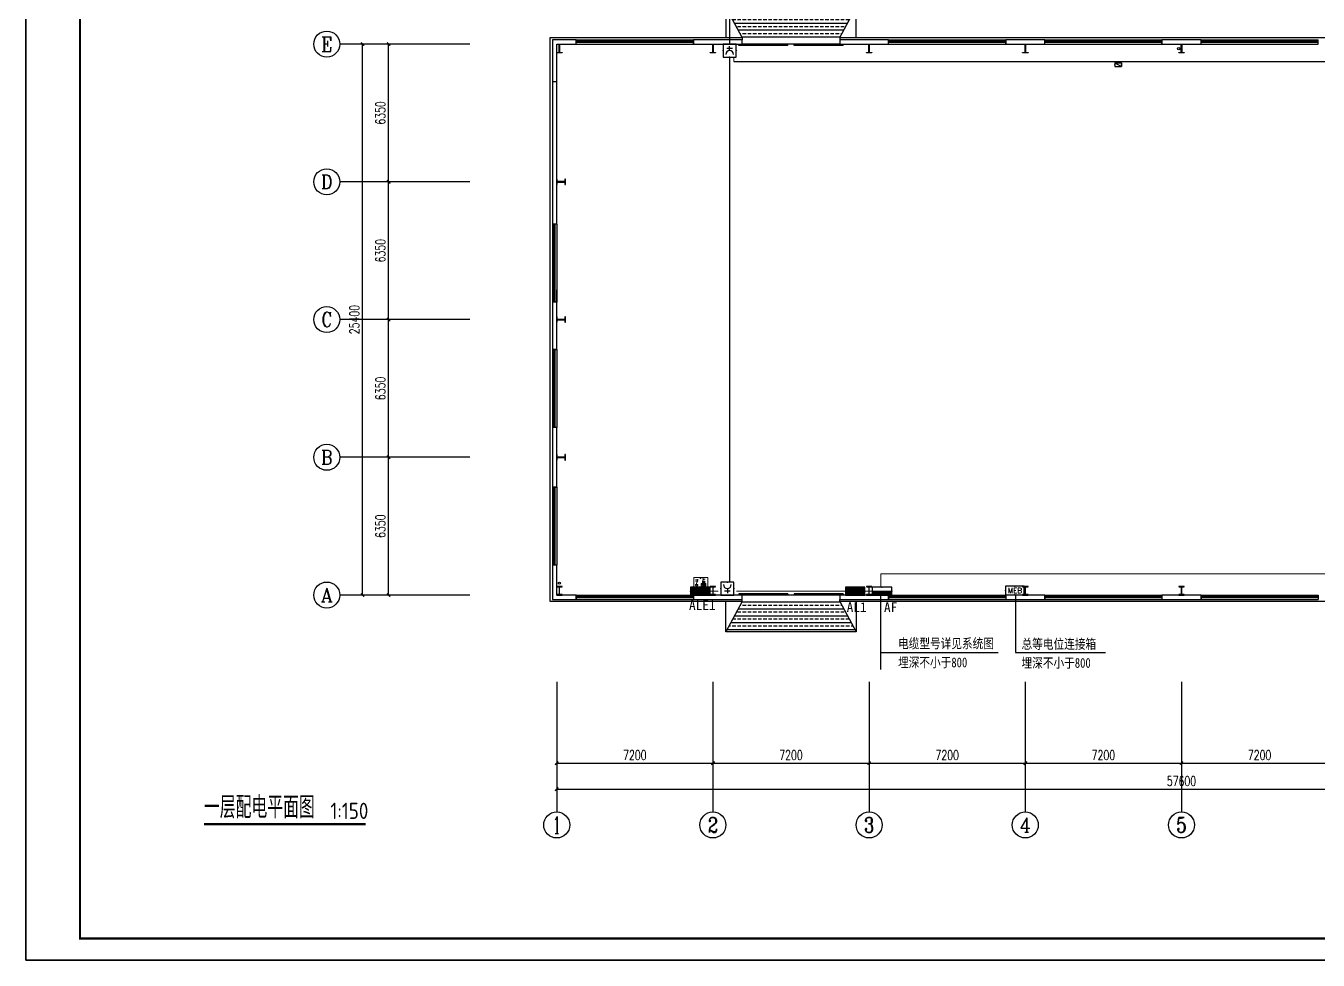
# Model space of a CAD drawing. Extents: x 12152 to 491505, y 111028 to 412681.
# Drawn here: x 257489 to 317061, y 171762 to 214835 of the extents above; entities that cross this region are included whole.
import ezdxf
from ezdxf.enums import TextEntityAlignment as Align

# ---------------------------------------------------------------- set-up
doc = ezdxf.new("R2010")
doc.units = 0
doc.header["$LTSCALE"] = 1000
doc.header["$MEASUREMENT"] = 0
for name, color, linetype in [('AXIS', 3, 'Continuous'), ('AXIS_TEXT', 7, 'Continuous'), ('COLUMN', 9, 'Continuous'), ('DIM_SYMB', 3, 'Continuous'), ('EQUIP-消防', 3, 'Continuous'), ('EQUIP-照明', 3, 'Continuous'), ('EQUIP-箱柜', 3, 'Continuous'), ('GROUND', 2, 'Continuous'), ('PUB_HATCH', 8, 'Continuous'), ('PUB_TITLE', 4, 'Continuous'), ('TEL_TEXT', 7, 'Continuous'), ('VALVE_消防', 7, 'Continuous'), ('VPIPE-喷淋', 6, 'Continuous'), ('VPIPE-雨水', 4, 'Continuous'), ('WALL', 11, 'Continuous'), ('WINDOW', 4, 'Continuous'), ('WIRE-照明', 1, 'Continuous'), ('图框(锁住)', 7, 'Continuous')]:
    doc.layers.add(name, color=color, linetype=linetype)
doc.layers.add('yichutu', color=7, linetype='Continuous', true_color=0xffffff, plot=False)
doc.styles.add('_TCH_AXIS', font='COMPLEX', dxfattribs={"bigfont": 'GBCBIG'})
doc.styles.add('_TCH_DIM_T3', font='SIMPLEX', dxfattribs={"width": 0.705882, "bigfont": 'GBCBIG'})
doc.styles.add('_TCH_LABEL', font='COMPLEX', dxfattribs={"bigfont": 'GBCBIG'})
doc.styles.add('_TEL_DIM', font='SIMPLEX', dxfattribs={"width": 0.8, "height": 3.5, "bigfont": 'HZTXT'})
doc.styles.add('COMPLEX', font='COMPLEX')
doc.styles.get("Standard").update_dxf_attribs({"font": 'gbenor.shx', "bigfont": 'gbcbig.shx'})
doc.styles.add('宋体', font='')
doc.styles.add('黑体', font='simhei.ttf')
doc.styles.get('宋体').set_extended_font_data('SimSun')
doc.dimstyles.new('_TCH_ARCH&&150', dxfattribs={"dimtxt": 446.25, "dimasz": 150, "dimexe": 375, "dimexo": 450, "dimgap": 150, "dimtad": 1, "dimdec": 0, "dimzin": 0, "dimdsep": 46, "dimtxsty": '_TCH_DIM_T3', "dimblk": 'ARCHTICK', "dimcen": 0.09, "dimclrt": 7, "dimazin": 2, "dimtfac": 1, "dimtdec": 0, "dimtix": 1, "dimtmove": 2, "dimatfit": 3, "dimfxl": 1, "dimtolj": 1, "dimtzin": 0, "dimarcsym": 0})

# ---------------------------------------------------------------- blocks, each defined once
blk = doc.blocks.new('EQWEWQEWQEQEQWEQWE')
at = {"layer": 'PUB_HATCH'}
h = blk.add_hatch(dxfattribs=at)
h.set_pattern_fill('ANSI33', color=256, scale=100, angle=135, style=0)
h.set_pattern_definition([(180, (-3000, 0), (-3e-14, -317.5), []), (180, (-3158.75, 158.75), (-3e-14, -317.5), [158.75, -79.375])])
h.paths.add_polyline_path([(-2192, 1500), (-2250, 1500), (-2250, 1400), (-3000, 0), (-1326, 0)])
h.paths.add_polyline_path([(-2, 1500), (-2192, 1500), (-1326, 0), (-668, 0, 0.188853)])
h.paths.add_polyline_path([(2, 1500), (-2, 1500, -0.188853), (-668, 0), (668, 0, -0.188853)])
h.paths.add_polyline_path([(2192, 1500), (2, 1500, 0.188853), (668, 0), (1326, 0)])
h.paths.add_polyline_path([(2250, 1400), (2250, 1500), (2192, 1500), (1326, 0), (3000, 0)])
at = {"layer": 'GROUND'}
for points in [[(3000, 1400), (3000, 0), (-3000, 0), (-3000, 1400)], [(-2250, 1400), (-3000, 0)], [(2250, 1400), (3000, 0)]]:
    blk.add_lwpolyline(points, dxfattribs=at)
at = {"layer": '图框(锁住)', "color": 0}
for points in [[(-2250, 1400), (-2250, 1500)], [(2250, 1400), (2250, 1500)]]:
    blk.add_lwpolyline(points, dxfattribs=at)
blk = doc.blocks.new('_ArchTick')
at = {"color": 0, "linetype": 'ByBlock', "const_width": 0.4}
blk.add_lwpolyline([(-0.5, -0.5), (0.5, 0.5)], dxfattribs=at)
blk = doc.blocks.new('*D122')
at = {"layer": 'AXIS', "color": 0, "lineweight": -2, "transparency": 16777216}
for p, q in [((277511, 194944), (273836, 194944)), ((274211, 188594), (274211, 194944)), ((277511, 188594), (273836, 188594))]:
    blk.add_line(p, q, dxfattribs=at)
at = {"layer": 'Defpoints', "color": 0, "transparency": 16777216}
for p in [(274211, 194944), (277961, 194944), (277961, 188594)]:
    blk.add_point(p, dxfattribs=at)
at = {"layer": 'AXIS', "color": 0, "lineweight": -2, "transparency": 16777216, "xscale": 150, "yscale": 150, "zscale": 150}
for p, rotation in [((274211, 194944), 90), ((274211, 188594), 270)]:
    blk.add_blockref('_ArchTick', p, dxfattribs=dict(at, rotation=rotation))
at = {"layer": 'AXIS', "color": 7, "transparency": 16777216, "insert": (273837, 191769), "char_height": 446.2, "attachment_point": 5, "rotation": 90, "style": '_TCH_DIM_T3'}
blk.add_mtext('\\A1;6350', dxfattribs=at)
blk = doc.blocks.new('*D123')
at = {"layer": 'AXIS', "color": 0, "lineweight": -2, "transparency": 16777216}
for p, q in [((277511, 201294), (273836, 201294)), ((274211, 194944), (274211, 201294)), ((277511, 194944), (273836, 194944))]:
    blk.add_line(p, q, dxfattribs=at)
at = {"layer": 'Defpoints', "color": 0, "transparency": 16777216}
for p in [(274211, 201294), (277961, 201294), (277961, 194944)]:
    blk.add_point(p, dxfattribs=at)
at = {"layer": 'AXIS', "color": 0, "lineweight": -2, "transparency": 16777216, "xscale": 150, "yscale": 150, "zscale": 150}
for p, rotation in [((274211, 201294), 90), ((274211, 194944), 270)]:
    blk.add_blockref('_ArchTick', p, dxfattribs=dict(at, rotation=rotation))
at = {"layer": 'AXIS', "color": 7, "transparency": 16777216, "insert": (273837, 198119), "char_height": 446.2, "attachment_point": 5, "rotation": 90, "style": '_TCH_DIM_T3'}
blk.add_mtext('\\A1;6350', dxfattribs=at)
blk = doc.blocks.new('*D124')
at = {"layer": 'AXIS', "color": 0, "lineweight": -2, "transparency": 16777216}
for p, q in [((277511, 207644), (273836, 207644)), ((274211, 201294), (274211, 207644)), ((277511, 201294), (273836, 201294))]:
    blk.add_line(p, q, dxfattribs=at)
at = {"layer": 'Defpoints', "color": 0, "transparency": 16777216}
for p in [(274211, 207644), (277961, 207644), (277961, 201294)]:
    blk.add_point(p, dxfattribs=at)
at = {"layer": 'AXIS', "color": 0, "lineweight": -2, "transparency": 16777216, "xscale": 150, "yscale": 150, "zscale": 150}
for p, rotation in [((274211, 207644), 90), ((274211, 201294), 270)]:
    blk.add_blockref('_ArchTick', p, dxfattribs=dict(at, rotation=rotation))
at = {"layer": 'AXIS', "color": 7, "transparency": 16777216, "insert": (273837, 204469), "char_height": 446.2, "attachment_point": 5, "rotation": 90, "style": '_TCH_DIM_T3'}
blk.add_mtext('\\A1;6350', dxfattribs=at)
blk = doc.blocks.new('*D125')
at = {"layer": 'AXIS', "color": 0, "lineweight": -2, "transparency": 16777216}
for p, q in [((277511, 213994), (273836, 213994)), ((274211, 207644), (274211, 213994)), ((277511, 207644), (273836, 207644))]:
    blk.add_line(p, q, dxfattribs=at)
at = {"layer": 'Defpoints', "color": 0, "transparency": 16777216}
for p in [(274211, 213994), (277961, 213994), (277961, 207644)]:
    blk.add_point(p, dxfattribs=at)
at = {"layer": 'AXIS', "color": 0, "lineweight": -2, "transparency": 16777216, "xscale": 150, "yscale": 150, "zscale": 150}
for p, rotation in [((274211, 213994), 90), ((274211, 207644), 270)]:
    blk.add_blockref('_ArchTick', p, dxfattribs=dict(at, rotation=rotation))
at = {"layer": 'AXIS', "color": 7, "transparency": 16777216, "insert": (273837, 210819), "char_height": 446.2, "attachment_point": 5, "rotation": 90, "style": '_TCH_DIM_T3'}
blk.add_mtext('\\A1;6350', dxfattribs=at)
blk = doc.blocks.new('*D126')
at = {"layer": 'AXIS', "color": 0, "lineweight": -2, "transparency": 16777216}
for p, q in [((277511, 213994), (272636, 213994)), ((273011, 188594), (273011, 213994)), ((277511, 188594), (272636, 188594))]:
    blk.add_line(p, q, dxfattribs=at)
at = {"layer": 'Defpoints', "color": 0, "transparency": 16777216}
for p in [(273011, 213994), (277961, 213994), (277961, 188594)]:
    blk.add_point(p, dxfattribs=at)
at = {"layer": 'AXIS', "color": 0, "lineweight": -2, "transparency": 16777216, "xscale": 150, "yscale": 150, "zscale": 150}
for p, rotation in [((273011, 213994), 90), ((273011, 188594), 270)]:
    blk.add_blockref('_ArchTick', p, dxfattribs=dict(at, rotation=rotation))
at = {"layer": 'AXIS', "color": 7, "transparency": 16777216, "insert": (272637, 201294), "char_height": 446.2, "attachment_point": 5, "rotation": 90, "style": '_TCH_DIM_T3'}
blk.add_mtext('\\A1;25400', dxfattribs=at)
blk = doc.blocks.new('*D127')
at = {"layer": 'AXIS', "color": 0, "lineweight": -2, "transparency": 16777216}
for p, q in [((281961, 184144), (281961, 180469)), ((289161, 184144), (289161, 180469)), ((281961, 180844), (289161, 180844))]:
    blk.add_line(p, q, dxfattribs=at)
at = {"layer": 'Defpoints', "color": 0, "transparency": 16777216}
for p in [(281961, 184594), (289161, 184594), (289161, 180844)]:
    blk.add_point(p, dxfattribs=at)
at = {"layer": 'AXIS', "color": 0, "lineweight": -2, "transparency": 16777216, "xscale": 150, "yscale": 150, "zscale": 150, "rotation": 180}
blk.add_blockref('_ArchTick', (281961, 180844), dxfattribs=at)
at = {"layer": 'AXIS', "color": 0, "lineweight": -2, "transparency": 16777216, "xscale": 150, "yscale": 150, "zscale": 150}
blk.add_blockref('_ArchTick', (289161, 180844), dxfattribs=at)
at = {"layer": 'AXIS', "color": 7, "transparency": 16777216, "insert": (285561, 181217), "char_height": 446.2, "attachment_point": 5, "style": '_TCH_DIM_T3'}
blk.add_mtext('\\A1;7200', dxfattribs=at)
blk = doc.blocks.new('*D128')
at = {"layer": 'AXIS', "color": 0, "lineweight": -2, "transparency": 16777216}
for p, q in [((289161, 184144), (289161, 180469)), ((296361, 184144), (296361, 180469)), ((289161, 180844), (296361, 180844))]:
    blk.add_line(p, q, dxfattribs=at)
at = {"layer": 'Defpoints', "color": 0, "transparency": 16777216}
for p in [(289161, 184594), (296361, 184594), (296361, 180844)]:
    blk.add_point(p, dxfattribs=at)
at = {"layer": 'AXIS', "color": 0, "lineweight": -2, "transparency": 16777216, "xscale": 150, "yscale": 150, "zscale": 150, "rotation": 180}
blk.add_blockref('_ArchTick', (289161, 180844), dxfattribs=at)
at = {"layer": 'AXIS', "color": 0, "lineweight": -2, "transparency": 16777216, "xscale": 150, "yscale": 150, "zscale": 150}
blk.add_blockref('_ArchTick', (296361, 180844), dxfattribs=at)
at = {"layer": 'AXIS', "color": 7, "transparency": 16777216, "insert": (292761, 181217), "char_height": 446.2, "attachment_point": 5, "style": '_TCH_DIM_T3'}
blk.add_mtext('\\A1;7200', dxfattribs=at)
blk = doc.blocks.new('*D129')
at = {"layer": 'AXIS', "color": 0, "lineweight": -2, "transparency": 16777216}
for p, q in [((296361, 184144), (296361, 180469)), ((303561, 184144), (303561, 180469)), ((296361, 180844), (303561, 180844))]:
    blk.add_line(p, q, dxfattribs=at)
at = {"layer": 'Defpoints', "color": 0, "transparency": 16777216}
for p in [(296361, 184594), (303561, 184594), (303561, 180844)]:
    blk.add_point(p, dxfattribs=at)
at = {"layer": 'AXIS', "color": 0, "lineweight": -2, "transparency": 16777216, "xscale": 150, "yscale": 150, "zscale": 150, "rotation": 180}
blk.add_blockref('_ArchTick', (296361, 180844), dxfattribs=at)
at = {"layer": 'AXIS', "color": 0, "lineweight": -2, "transparency": 16777216, "xscale": 150, "yscale": 150, "zscale": 150}
blk.add_blockref('_ArchTick', (303561, 180844), dxfattribs=at)
at = {"layer": 'AXIS', "color": 7, "transparency": 16777216, "insert": (299961, 181217), "char_height": 446.2, "attachment_point": 5, "style": '_TCH_DIM_T3'}
blk.add_mtext('\\A1;7200', dxfattribs=at)
blk = doc.blocks.new('*D130')
at = {"layer": 'AXIS', "color": 0, "lineweight": -2, "transparency": 16777216}
for p, q in [((303561, 184144), (303561, 180469)), ((310761, 184144), (310761, 180469)), ((303561, 180844), (310761, 180844))]:
    blk.add_line(p, q, dxfattribs=at)
at = {"layer": 'Defpoints', "color": 0, "transparency": 16777216}
for p in [(303561, 184594), (310761, 184594), (310761, 180844)]:
    blk.add_point(p, dxfattribs=at)
at = {"layer": 'AXIS', "color": 0, "lineweight": -2, "transparency": 16777216, "xscale": 150, "yscale": 150, "zscale": 150, "rotation": 180}
blk.add_blockref('_ArchTick', (303561, 180844), dxfattribs=at)
at = {"layer": 'AXIS', "color": 0, "lineweight": -2, "transparency": 16777216, "xscale": 150, "yscale": 150, "zscale": 150}
blk.add_blockref('_ArchTick', (310761, 180844), dxfattribs=at)
at = {"layer": 'AXIS', "color": 7, "transparency": 16777216, "insert": (307161, 181217), "char_height": 446.2, "attachment_point": 5, "style": '_TCH_DIM_T3'}
blk.add_mtext('\\A1;7200', dxfattribs=at)
blk = doc.blocks.new('*D131')
at = {"layer": 'AXIS', "color": 0, "lineweight": -2, "transparency": 16777216}
for p, q in [((310761, 184144), (310761, 180469)), ((317961, 184144), (317961, 180469)), ((310761, 180844), (317961, 180844))]:
    blk.add_line(p, q, dxfattribs=at)
at = {"layer": 'Defpoints', "color": 0, "transparency": 16777216}
for p in [(310761, 184594), (317961, 184594), (317961, 180844)]:
    blk.add_point(p, dxfattribs=at)
at = {"layer": 'AXIS', "color": 0, "lineweight": -2, "transparency": 16777216, "xscale": 150, "yscale": 150, "zscale": 150, "rotation": 180}
blk.add_blockref('_ArchTick', (310761, 180844), dxfattribs=at)
at = {"layer": 'AXIS', "color": 0, "lineweight": -2, "transparency": 16777216, "xscale": 150, "yscale": 150, "zscale": 150}
blk.add_blockref('_ArchTick', (317961, 180844), dxfattribs=at)
at = {"layer": 'AXIS', "color": 7, "transparency": 16777216, "insert": (314361, 181217), "char_height": 446.2, "attachment_point": 5, "style": '_TCH_DIM_T3'}
blk.add_mtext('\\A1;7200', dxfattribs=at)
blk = doc.blocks.new('*D135')
at = {"layer": 'AXIS', "color": 0, "lineweight": -2, "transparency": 16777216}
for p, q in [((281961, 184144), (281961, 179269)), ((339561, 184144), (339561, 179269)), ((281961, 179644), (339561, 179644))]:
    blk.add_line(p, q, dxfattribs=at)
at = {"layer": 'Defpoints', "color": 0, "transparency": 16777216}
for p in [(281961, 184594), (339561, 184594), (339561, 179644)]:
    blk.add_point(p, dxfattribs=at)
at = {"layer": 'AXIS', "color": 0, "lineweight": -2, "transparency": 16777216, "xscale": 150, "yscale": 150, "zscale": 150, "rotation": 180}
blk.add_blockref('_ArchTick', (281961, 179644), dxfattribs=at)
at = {"layer": 'AXIS', "color": 0, "lineweight": -2, "transparency": 16777216, "xscale": 150, "yscale": 150, "zscale": 150}
blk.add_blockref('_ArchTick', (339561, 179644), dxfattribs=at)
at = {"layer": 'AXIS', "color": 7, "transparency": 16777216, "insert": (310761, 180017), "char_height": 446.2, "attachment_point": 5, "style": '_TCH_DIM_T3'}
blk.add_mtext('\\A1;57600', dxfattribs=at)
blk = doc.blocks.new('$DorLib2D$00000127')
at = {"color": 0, "linetype": 'Continuous'}
for p, q in [((-0.033, 0.795, -93.75), (-0.533, 0.795, -93.75)), ((-0.533, 0.795, -93.75), (-0.533, 0.69, -93.75)), ((-0.033, 0.795, -93.75), (-0.033, 0.69, -93.75)), ((0.033, 0.795, -93.75), (0.033, 0.69, -93.75)), ((0.533, 0.795, -93.75), (0.033, 0.795, -93.75)), ((0.533, 0.795, -93.75), (0.533, 0.69, -93.75)), ((-0.033, 0.69, -93.75), (-0.533, 0.69, -93.75)), ((0.533, 0.69, -93.75), (0.033, 0.69, -93.75)), ((0.5, 0.5, -93.75), (-0.5, 0.5, -93.75))]:
    blk.add_line(p, q, dxfattribs=at)
blk = doc.blocks.new('$TCHSYS$WIN2D')
for p, q in [((-0.5, 0.5), (0.5, 0.5)), ((-0.5, 0.5), (-0.5, -0.5)), ((0.5, 0.5), (0.5, -0.5)), ((0.5, 0.167), (-0.5, 0.167)), ((0.5, -0.167), (-0.5, -0.167)), ((-0.5, -0.5), (0.5, -0.5))]:
    blk.add_line(p, q)
blk = doc.blocks.new('_AXISO')
blk.add_circle((0, 0), 0.5)
at = {"layer": 'AXIS_TEXT', "style": 'COMPLEX', "width": 1.041667}
blk.add_attdef('A', text='', height=0.56, dxfattribs=at).set_placement((-0.25, -0.28), (0.25, -0.28), align=Align.FIT)
blk = doc.blocks.new('$VALVE$00000316')
for p, q in [((-125, 72), (125, -72)), ((-125, 72), (-125, -72)), ((-125, 72), (125, 72)), ((125, 72), (125, -72)), ((-125, -72), (125, -72))]:
    blk.add_line(p, q)
at = {"const_width": 21.1}
blk.add_lwpolyline([(-11, 0, 1), (11, 0, 1)], format="xyb", close=True, dxfattribs=at)
for p in [(-125, 0), (125, 0)]:
    blk.add_point(p)
at = {"color": 7, "flags": 9}
for tag in ['XSIZE', 'YSIZE']:
    blk.add_attdef(tag, (0, 0), '', height=0.5, dxfattribs=at)
blk = doc.blocks.new('*X50')
at = {"color": 0}
for p, q in [((-250, 33), (-83, 200)), ((-250, 68), (-118, 200)), ((-250, 104), (-154, 200)), ((-250, 139), (-189, 200)), ((-250, 174), (-224, 200)), ((-247, 0), (-47, 200)), ((-212, 0), (-12, 200)), ((-177, 0), (23, 200)), ((-141, 0), (59, 200)), ((-106, 0), (94, 200)), ((-71, 0), (129, 200)), ((-35, 0), (165, 200)), ((0, 0), (200, 200)), ((35, 0), (235, 200)), ((71, 0), (250, 179)), ((106, 0), (250, 144)), ((141, 0), (250, 109)), ((177, 0), (250, 73)), ((212, 0), (250, 38)), ((247, 0), (250, 3))]:
    blk.add_line(p, q, dxfattribs=at)
blk = doc.blocks.new('$equip$00001421')
for p, q in [((0.75, 0.6), (-0.75, 0.6)), ((-0.75, 0.6), (-0.75, 0)), ((-0.75, 0), (0.75, 0)), ((0.75, 0), (0.75, 0.6))]:
    blk.add_line(p, q)
at = {"const_width": 0.6}
blk.add_lwpolyline([(-0.75, 0.3), (0.75, 0.3)], dxfattribs=at)
for p in [(-0.75, 0.3), (0, 0.6), (0, 0), (0.75, 0.3)]:
    blk.add_point(p)
at = {"xscale": 0.00300000000061118, "yscale": 0.00300000000061118, "zscale": 0.00300000000061118}
blk.add_blockref('*X50', (0, 0), dxfattribs=at)
at = {"style": '_TCH_LABEL', "flags": 9}
blk.add_attdef('A', (0, 0), '', height=0.00002, dxfattribs=at)
blk = doc.blocks.new('*X183')
at = {"color": 0}
for p, q in [((-250, 33), (-183, 100)), ((-250, 68), (-218, 100)), ((-247, 0), (-147, 100)), ((-212, 0), (-112, 100)), ((-177, 0), (-77, 100)), ((-141, 0), (-41, 100)), ((-106, 0), (-6, 100)), ((-71, 0), (29, 100)), ((-35, 0), (65, 100)), ((0, 0), (100, 100)), ((35, 0), (135, 100)), ((71, 0), (171, 100)), ((106, 0), (206, 100)), ((141, 0), (241, 100)), ((177, 0), (250, 73)), ((212, 0), (250, 38)), ((247, 0), (250, 3))]:
    blk.add_line(p, q, dxfattribs=at)
blk = doc.blocks.new('$equip$00001414')
for p, q in [((0.75, 0.6), (-0.75, 0.6)), ((-0.75, 0.6), (-0.75, 0)), ((-0.75, 0.3), (0.75, 0.3)), ((-0.75, 0), (0.75, 0)), ((0.75, 0), (0.75, 0.6))]:
    blk.add_line(p, q)
at = {"const_width": 0.3}
blk.add_lwpolyline([(-0.75, 0.15), (0.75, 0.15)], dxfattribs=at)
for p in [(-0.75, 0.3), (0, 0.6), (0, 0), (0.75, 0.3)]:
    blk.add_point(p)
at = {"xscale": 0.00300000000061118, "yscale": 0.00300000000061118, "zscale": 0.00300000000061118}
blk.add_blockref('*X183', (0, 0), dxfattribs=at)
at = {"style": '_TCH_LABEL', "flags": 9}
blk.add_attdef('A', (0, 0), '', height=0.00002, dxfattribs=at)
blk = doc.blocks.new('$equip$00001776')
for p, q in [((0.72, 0.66), (-0.72, 0.66)), ((-0.72, 0.66), (-0.72, 0)), ((-0.72, 0), (0.72, 0)), ((0.72, 0), (0.72, 0.66))]:
    blk.add_line(p, q)
for p in [(-0.72, 0.33), (0, 0.66), (0, 0), (0.72, 0.33)]:
    blk.add_point(p)
at = {"color": 7, "style": '_TEL_DIM'}
blk.add_attdef('$TEXT$', text='', height=0.4, dxfattribs=at).set_placement((0, 0.33), align=Align.MIDDLE_CENTER)
at = {"color": 7, "style": '_TEL_DIM', "flags": 1}
blk.add_attdef('A', text='', height=0.00002, dxfattribs=at).set_placement((0, 0), align=Align.MIDDLE_CENTER)
blk = doc.blocks.new('$equip_U$00000291(PC201712210955)')
at = {"color": 254, "lineweight": 0}
for p, q in [((-0.28, 0.482), (-0.296, 0.482)), ((-0.296, 0.452), (-0.28, 0.452))]:
    blk.add_line(p, q, dxfattribs=at)
at = {"color": 0, "lineweight": 0}
for p, q in [((-0.285, 0.602), (-0.225, 0.802)), ((-0.263, 0.669), (-0.186, 0.669)), ((-0.225, 0.802), (-0.164, 0.602)), ((-0.099, 0.668), (-0.107, 0.662)), ((-0.104, 0.722), (-0.022, 0.736)), ((0.026, 0.621), (-0.103, 0.608)), ((-0.093, 0.673), (-0.099, 0.668)), ((-0.095, 0.767), (-0.026, 0.777)), ((-0.087, 0.68), (-0.093, 0.673)), ((-0.083, 0.688), (-0.087, 0.68)), ((-0.078, 0.696), (-0.083, 0.688)), ((-0.075, 0.707), (-0.078, 0.696)), ((-0.073, 0.717), (-0.075, 0.707)), ((-0.075, 0.647), (0.007, 0.659)), ((-0.073, 0.767), (-0.073, 0.728)), ((-0.073, 0.728), (-0.073, 0.717)), ((-0.047, 0.775), (-0.047, 0.68)), ((-0.039, 0.693), (-0.035, 0.687)), ((-0.035, 0.687), (-0.035, 0.616)), ((0.009, 0.668), (-0.016, 0.696)), ((-0.016, 0.696), (0.009, 0.673)), ((-0.015, 0.773), (-0.015, 0.707)), ((0.003, 0.799), (0.013, 0.788)), ((0.013, 0.788), (0.008, 0.789)), ((0.008, 0.789), (0.009, 0.668)), ((0.023, 0.625), (0.031, 0.618)), ((0.031, 0.618), (0.026, 0.621))]:
    blk.add_line(p, q, dxfattribs=at)
at = {"color": 7, "lineweight": 0}
for p, q in [((-0.238, 0.281), (-0.153, 0.281)), ((-0.196, 0.281), (-0.196, 0.121)), ((-0.129, 0.281), (-0.08, 0.204)), ((-0.08, 0.204), (-0.031, 0.281)), ((-0.08, 0.204), (-0.08, 0.121)), ((-0.007, 0.189), (0.103, 0.189)), ((0.152, 0.121), (0.152, 0.281)), ((0.152, 0.281), (0.194, 0.281)), ((0.194, 0.121), (0.152, 0.121)), ((0.152, 0.121), (0.152, 0.121)), ((0.194, 0.281), (0.213, 0.273)), ((0.213, 0.128), (0.194, 0.121)), ((0.213, 0.273), (0.225, 0.258)), ((0.225, 0.143), (0.213, 0.128)), ((0.225, 0.258), (0.231, 0.242)), ((0.231, 0.159), (0.225, 0.143)), ((0.231, 0.242), (0.237, 0.219)), ((0.237, 0.181), (0.231, 0.159)), ((0.237, 0.219), (0.237, 0.181))]:
    blk.add_line(p, q, dxfattribs=at)
at = {"color": 5, "lineweight": 0}
for p, q in [((0.07, 0.519), (0.07, 0.843)), ((0.07, 0.843), (0.286, 0.843)), ((0.286, 0.519), (0.07, 0.519)), ((0.113, 0.735), (0.113, 0.808)), ((0.113, 0.808), (0.241, 0.808)), ((0.241, 0.735), (0.113, 0.735)), ((0.241, 0.808), (0.241, 0.735)), ((0.286, 0.843), (0.286, 0.519))]:
    blk.add_line(p, q, dxfattribs=at)
at = {"lineweight": 0}
blk.add_lwpolyline([(-0.36, 0.99), (0.36, 0.99), (0.36, 0), (-0.36, 0)], close=True, dxfattribs=at)
at = {"color": 5, "lineweight": 0}
for centre, radius in [((0.105, 0.666), 0.00495), ((0.104, 0.633), 0.00198), ((0.104, 0.609), 0.00198), ((0.105, 0.666), 0.00045), ((0.141, 0.633), 0.0063), ((0.141, 0.588), 0.0063), ((0.141, 0.666), 0.00495), ((0.141, 0.666), 0.00045), ((0.177, 0.633), 0.0063), ((0.177, 0.588), 0.0063), ((0.177, 0.666), 0.00495), ((0.177, 0.666), 0.00045), ((0.213, 0.633), 0.0063), ((0.213, 0.588), 0.0063), ((0.213, 0.666), 0.00495), ((0.213, 0.666), 0.00045), ((0.249, 0.633), 0.0063), ((0.249, 0.588), 0.0063), ((0.249, 0.666), 0.00495), ((0.249, 0.666), 0.00045)]:
    blk.add_circle(centre, radius, dxfattribs=at)
at = {"color": 254, "lineweight": 0}
for start, end in [(119.1103, 240.8897), (299.11037, 60.88963)]:
    blk.add_arc((-0.288, 0.467), 0.0171, start, end, dxfattribs=at)
at = {"color": 7, "lineweight": 0, "style": '_TEL_DIM', "flags": 1}
for tag in ['A', 'REMARK']:
    blk.add_attdef(tag, text='', height=0.00002, dxfattribs=at).set_placement((0, 0), align=Align.MIDDLE_CENTER)
blk = doc.blocks.new('yct-1051-594-105100-59400-100-1002.0')
at = {"layer": 'yichutu', "color": 7, "true_color": 0xffffff}
blk.add_lwpolyline([(0, 0), (0, 59400), (105100, 59400), (105100, 0)], close=True, dxfattribs=at)
blk = doc.blocks.new('$equip$00001712')
for p, q in [((-0.5, 1), (-0.5, 0)), ((0.5, 1), (-0.5, 1)), ((0.5, 0), (0.5, 1)), ((-0.5, 0), (0.5, 0)), ((-0.219, 0.331), (0.222, 0.331)), ((0, 0.5), (0, 0.15))]:
    blk.add_line(p, q)
blk.add_arc((0, 0.8), 0.3, 180, 0)
for p in [(0, 1), (-0.5, 0.5), (0, 0), (0.5, 0.5)]:
    blk.add_point(p)
at = {"flags": 1}
for tag, height, p in [('A', 0.00002, (0, 0)), ('B', 0.4, (0.726, 0.302))]:
    blk.add_attdef(tag, text='', height=height, dxfattribs=at).set_placement(p, align=Align.MIDDLE_CENTER)

msp = doc.modelspace()

# ---------------------------------------------------------------- linework, layer by layer
msp.add_line((281960.5, 213994.2), (285960.5, 213994.2))
for points in [[(303102.4, 188603.9), (303102.4, 185939.6), (307264.4, 185939.6)], [(296926.4, 185951.7), (302308.5, 185951.7)]]:
    msp.add_lwpolyline(points)
at = {"layer": 'AXIS', "color": 0}
for p, q in [((277960.5, 213994.2), (271960.5, 213994.2)), ((277960.5, 207644.2), (271960.5, 207644.2)), ((277960.5, 201294.2), (271960.5, 201294.2)), ((277960.5, 194944.2), (271960.5, 194944.2)), ((277960.5, 188594.2), (271960.5, 188594.2)), ((281960.5, 184594.2), (281960.5, 178594.2)), ((289160.5, 184594.2), (289160.5, 178594.2)), ((296360.5, 184594.2), (296360.5, 178594.2)), ((303560.5, 184594.2), (303560.5, 178594.2)), ((310760.5, 184594.2), (310760.5, 178594.2))]:
    msp.add_line(p, q, dxfattribs=at)
at = {"layer": 'COLUMN', "color": 6}
for points in [[(282210.5, 213614.2), (282210.5, 213594.2), (281960.5, 213594.2), (281960.5, 213614.2), (282075.5, 213614.2), (282075.5, 213974.2), (281960.5, 213974.2), (281960.5, 213994.2), (282210.5, 213994.2), (282210.5, 213974.2), (282095.5, 213974.2), (282095.5, 213614.2)], [(289285.5, 213614.2), (289285.5, 213594.2), (289035.5, 213594.2), (289035.5, 213614.2), (289150.5, 213614.2), (289150.5, 213974.2), (289035.5, 213974.2), (289035.5, 213994.2), (289285.5, 213994.2), (289285.5, 213974.2), (289170.5, 213974.2), (289170.5, 213614.2)], [(296485.5, 213614.2), (296485.5, 213594.2), (296235.5, 213594.2), (296235.5, 213614.2), (296350.5, 213614.2), (296350.5, 213974.2), (296235.5, 213974.2), (296235.5, 213994.2), (296485.5, 213994.2), (296485.5, 213974.2), (296370.5, 213974.2), (296370.5, 213614.2)], [(303685.5, 213614.2), (303685.5, 213594.2), (303435.5, 213594.2), (303435.5, 213614.2), (303550.5, 213614.2), (303550.5, 213974.2), (303435.5, 213974.2), (303435.5, 213994.2), (303685.5, 213994.2), (303685.5, 213974.2), (303570.5, 213974.2), (303570.5, 213614.2)], [(310885.5, 213614.2), (310885.5, 213594.2), (310635.5, 213594.2), (310635.5, 213614.2), (310750.5, 213614.2), (310750.5, 213974.2), (310635.5, 213974.2), (310635.5, 213994.2), (310885.5, 213994.2), (310885.5, 213974.2), (310770.5, 213974.2), (310770.5, 213614.2)], [(282340.5, 207519.2), (282360.5, 207519.2), (282360.5, 207769.2), (282340.5, 207769.2), (282340.5, 207654.2), (281980.5, 207654.2), (281980.5, 207769.2), (281960.5, 207769.2), (281960.5, 207519.2), (281980.5, 207519.2), (281980.5, 207634.2), (282340.5, 207634.2)], [(282340.5, 201169.2), (282360.5, 201169.2), (282360.5, 201419.2), (282340.5, 201419.2), (282340.5, 201304.2), (281980.5, 201304.2), (281980.5, 201419.2), (281960.5, 201419.2), (281960.5, 201169.2), (281980.5, 201169.2), (281980.5, 201284.2), (282340.5, 201284.2)], [(282340.5, 194819.2), (282360.5, 194819.2), (282360.5, 195069.2), (282340.5, 195069.2), (282340.5, 194954.2), (281980.5, 194954.2), (281980.5, 195069.2), (281960.5, 195069.2), (281960.5, 194819.2), (281980.5, 194819.2), (281980.5, 194934.2), (282340.5, 194934.2)], [(282210.5, 188974.2), (282210.5, 188994.2), (281960.5, 188994.2), (281960.5, 188974.2), (282075.5, 188974.2), (282075.5, 188614.2), (281960.5, 188614.2), (281960.5, 188594.2), (282210.5, 188594.2), (282210.5, 188614.2), (282095.5, 188614.2), (282095.5, 188974.2)], [(289285.5, 188974.2), (289285.5, 188994.2), (289035.5, 188994.2), (289035.5, 188974.2), (289150.5, 188974.2), (289150.5, 188614.2), (289035.5, 188614.2), (289035.5, 188594.2), (289285.5, 188594.2), (289285.5, 188614.2), (289170.5, 188614.2), (289170.5, 188974.2)], [(296485.5, 188974.2), (296485.5, 188994.2), (296235.5, 188994.2), (296235.5, 188974.2), (296350.5, 188974.2), (296350.5, 188614.2), (296235.5, 188614.2), (296235.5, 188594.2), (296485.5, 188594.2), (296485.5, 188614.2), (296370.5, 188614.2), (296370.5, 188974.2)], [(303685.5, 188974.2), (303685.5, 188994.2), (303435.5, 188994.2), (303435.5, 188974.2), (303550.5, 188974.2), (303550.5, 188614.2), (303435.5, 188614.2), (303435.5, 188594.2), (303685.5, 188594.2), (303685.5, 188614.2), (303570.5, 188614.2), (303570.5, 188974.2)], [(310885.5, 188974.2), (310885.5, 188994.2), (310635.5, 188994.2), (310635.5, 188974.2), (310750.5, 188974.2), (310750.5, 188614.2), (310635.5, 188614.2), (310635.5, 188594.2), (310885.5, 188594.2), (310885.5, 188614.2), (310770.5, 188614.2), (310770.5, 188974.2)]]:
    msp.add_lwpolyline(points, close=True, dxfattribs=at)
at = {"layer": 'DIM_SYMB', "const_width": 105}
msp.add_lwpolyline([(265700.3, 178037.2), (273160.5, 178037.2)], dxfattribs=at)
at = {"layer": 'PUB_TITLE', "color": 0}
msp.add_lwpolyline([(257489.4, 171762.5), (362589.4, 171762.5), (362589.4, 231162.5), (257489.4, 231162.5)], close=True, dxfattribs=at)
at = {"layer": 'PUB_TITLE', "color": 0, "const_width": 100}
msp.add_lwpolyline([(259989.4, 172762.5), (361589.4, 172762.5), (361589.4, 230162.5), (259989.4, 230162.5)], close=True, dxfattribs=at)
at = {"layer": 'VPIPE-喷淋'}
msp.add_circle((282085.5, 189144.2), 50, dxfattribs=at)
at = {"layer": 'VPIPE-雨水'}
msp.add_circle((310634.4, 213786), 50, dxfattribs=at)
at = {"layer": 'WALL', "color": 0}
for p, q in [((281760.5, 214194.2), (281760.5, 212264.1)), ((282860.5, 214194.2), (281760.5, 214194.2)), ((281960.5, 212264.1), (281960.5, 213994.2)), ((281960.5, 213994.2), (282860.5, 213994.2)), ((282860.5, 213994.2), (282860.5, 214194.2)), ((290510.5, 214194.2), (288260.5, 214194.2)), ((288260.5, 214194.2), (288260.5, 213994.2)), ((288260.5, 213994.2), (290510.5, 213994.2)), ((290510.5, 213994.2), (290510.5, 214194.2)), ((297260.5, 214194.2), (295010.5, 214194.2)), ((295010.5, 214194.2), (295010.5, 213994.2)), ((295010.5, 213994.2), (297260.5, 213994.2)), ((297260.5, 213994.2), (297260.5, 214194.2)), ((304460.5, 214194.2), (302660.5, 214194.2)), ((302660.5, 214194.2), (302660.5, 213994.2)), ((302660.5, 213994.2), (304460.5, 213994.2)), ((304460.5, 213994.2), (304460.5, 214194.2)), ((311660.5, 214194.2), (309860.5, 214194.2)), ((309860.5, 214194.2), (309860.5, 213994.2)), ((309860.5, 213994.2), (311660.5, 213994.2)), ((311660.5, 213994.2), (311660.5, 214194.2)), ((281760.5, 212264.1), (281960.5, 212264.1)), ((281760.5, 212264.1), (281760.5, 205704.7)), ((281960.5, 205704.7), (281960.5, 212264.1)), ((281760.5, 202669.2), (281760.5, 199919.2)), ((281960.5, 199919.2), (281960.5, 202669.2)), ((281760.5, 199919.2), (281960.5, 199919.2)), ((281760.5, 196319.2), (281760.5, 193569.2)), ((281960.5, 196319.2), (281760.5, 196319.2)), ((281960.5, 193569.2), (281960.5, 196319.2)), ((281760.5, 193569.2), (281960.5, 193569.2)), ((281960.5, 189969.2), (281760.5, 189969.2)), ((281760.5, 189969.2), (281760.5, 188394.2)), ((281960.5, 188594.2), (281960.5, 189969.2)), ((281760.5, 188394.2), (282860.5, 188394.2)), ((282860.5, 188594.2), (281960.5, 188594.2)), ((282860.5, 188394.2), (282860.5, 188594.2)), ((290510.5, 188594.2), (288260.5, 188594.2)), ((288260.5, 188594.2), (288260.5, 188394.2)), ((288260.5, 188394.2), (290510.5, 188394.2)), ((290510.5, 188394.2), (290510.5, 188594.2)), ((297260.5, 188594.2), (295010.5, 188594.2)), ((295010.5, 188594.2), (295010.5, 188394.2)), ((295010.5, 188394.2), (297260.5, 188394.2)), ((297260.5, 188394.2), (297260.5, 188594.2)), ((304460.5, 188594.2), (302660.5, 188594.2)), ((302660.5, 188594.2), (302660.5, 188394.2)), ((302660.5, 188394.2), (304460.5, 188394.2)), ((304460.5, 188394.2), (304460.5, 188594.2)), ((311660.5, 188594.2), (309860.5, 188594.2)), ((309860.5, 188594.2), (309860.5, 188394.2)), ((309860.5, 188394.2), (311660.5, 188394.2)), ((311660.5, 188394.2), (311660.5, 188594.2))]:
    msp.add_line(p, q, dxfattribs=at)
at = {"layer": 'WALL'}
for p, q in [((286340.5, 213994.2), (286580.5, 213994.2)), ((281960.5, 207524.2), (281960.5, 207764.2))]:
    msp.add_line(p, q, dxfattribs=at)
at = {"layer": 'WIRE-照明', "linetype": 'Continuous'}
for points, const_width in [([(289930.4, 213994.2), (289930.4, 217672.1)], 60), ([(289930.4, 213394.2), (289930.4, 189194.2)], 60), ([(290124.6, 213189.1), (290124.6, 213394.2)], 60), ([(325649.2, 213189.1), (290124.6, 213189.1)], 60), ([(331678.4, 189574), (296900.7, 189574)], 52.5), ([(296900.7, 189574), (296900.7, 188954.2)], 52.5), ([(289414.4, 188774.2), (289029.9, 188774.2)], 52.5), ([(295268.8, 188774.2), (290239.4, 188774.2)], 52.5), ([(296168.8, 188774.2), (296504.8, 188774.2)], 52.5), ([(296891.2, 188594.2), (296891.2, 185156.3)], 52.5)]:
    msp.add_lwpolyline(points, dxfattribs=dict(at, const_width=const_width))
at = {"layer": '图框(锁住)', "color": 0}
for points in [[(290510.5, 188294.2), (281660.5, 188294.2), (281660.5, 214294.2), (290510.5, 214294.2)], [(295010.5, 214294.2), (326510.5, 214294.2)], [(326510.5, 188294.2), (295010.5, 188294.2)]]:
    msp.add_lwpolyline(points, dxfattribs=at)

# ---------------------------------------------------------------- block references
at = {"layer": 'AXIS', "color": 0}
ref = msp.add_blockref('_AXISO', (271360.5, 213994.2), dxfattribs=dict(at, xscale=1200, yscale=1200, zscale=1200))
ref.add_attrib('A', 'E', dxfattribs={"layer": 'AXIS_TEXT', "color": 0, "height": 668.2, "style": '_TCH_AXIS'}).set_placement((271106, 213660.1), (271615, 213660.1), align=Align.FIT)
ref = msp.add_blockref('_AXISO', (271360.5, 207644.2), dxfattribs=dict(at, xscale=1200, yscale=1200, zscale=1200))
ref.add_attrib('A', 'D', dxfattribs={"layer": 'AXIS_TEXT', "color": 0, "height": 652.9, "style": '_TCH_AXIS'}).set_placement((271096.2, 207317.7), (271624.8, 207317.7), align=Align.FIT)
ref = msp.add_blockref('_AXISO', (271360.5, 201294.2), dxfattribs=dict(at, xscale=1200, yscale=1200, zscale=1200))
ref.add_attrib('A', 'C', dxfattribs={"layer": 'AXIS_TEXT', "color": 0, "height": 683.5, "style": '_TCH_AXIS'}).set_placement((271116.4, 200952.4), (271604.6, 200952.4), align=Align.FIT)
ref = msp.add_blockref('_AXISO', (271360.5, 194944.2), dxfattribs=dict(at, xscale=1200, yscale=1200, zscale=1200))
ref.add_attrib('A', 'B', dxfattribs={"layer": 'AXIS_TEXT', "color": 0, "height": 652.9, "style": '_TCH_AXIS'}).set_placement((271096.2, 194617.7), (271624.8, 194617.7), align=Align.FIT)
ref = msp.add_blockref('_AXISO', (271360.5, 188594.2), dxfattribs=dict(at, xscale=1200, yscale=1200, zscale=1200))
ref.add_attrib('A', 'A', dxfattribs={"layer": 'AXIS_TEXT', "color": 0, "height": 637.8, "style": '_TCH_AXIS'}).set_placement((271087.2, 188275.3), (271633.8, 188275.3), align=Align.FIT)
ref = msp.add_blockref('_AXISO', (281960.5, 177994.2), dxfattribs=dict(at, xscale=1200, yscale=1200, zscale=1200))
ref.add_attrib('A', '1', dxfattribs={"layer": 'AXIS_TEXT', "color": 0, "height": 772.1, "style": '_TCH_AXIS'}).set_placement((281795.1, 177608.1), (282126, 177608.1), align=Align.FIT)
ref = msp.add_blockref('_AXISO', (289160.5, 177994.2), dxfattribs=dict(at, xscale=1200, yscale=1200, zscale=1200))
ref.add_attrib('A', '2', dxfattribs={"layer": 'AXIS_TEXT', "color": 0, "height": 698.9, "style": '_TCH_AXIS'}).set_placement((288927.5, 177644.7), (289393.5, 177644.7), align=Align.FIT)
ref = msp.add_blockref('_AXISO', (296360.5, 177994.2), dxfattribs=dict(at, xscale=1200, yscale=1200, zscale=1200))
ref.add_attrib('A', '3', dxfattribs={"layer": 'AXIS_TEXT', "color": 0, "height": 698.9, "style": '_TCH_AXIS'}).set_placement((296127.5, 177644.7), (296593.5, 177644.7), align=Align.FIT)
ref = msp.add_blockref('_AXISO', (303560.5, 177994.2), dxfattribs=dict(at, xscale=1200, yscale=1200, zscale=1200))
ref.add_attrib('A', '4', dxfattribs={"layer": 'AXIS_TEXT', "color": 0, "height": 668.2, "style": '_TCH_AXIS'}).set_placement((303306, 177660.1), (303815, 177660.1), align=Align.FIT)
ref = msp.add_blockref('_AXISO', (310760.5, 177994.2), dxfattribs=dict(at, xscale=1200, yscale=1200, zscale=1200))
ref.add_attrib('A', '5', dxfattribs={"layer": 'AXIS_TEXT', "color": 0, "height": 698.9, "style": '_TCH_AXIS'}).set_placement((310527.5, 177644.7), (310993.5, 177644.7), align=Align.FIT)
at = {"layer": 'EQUIP-消防'}
ref = msp.add_blockref('$equip$00001712', (289930.4, 213994.2), dxfattribs=dict(at, xscale=600, yscale=600, zscale=600, rotation=180))
ref.add_attrib('A', '消火栓起泵按钮', dxfattribs={"layer": '0', "height": 0.012}).set_placement((289930.4, 213994.2), align=Align.MIDDLE_CENTER)
ref = msp.add_blockref('$equip$00001712', (289826.9, 188594.2), dxfattribs=dict(at, xscale=600, yscale=600, zscale=600))
ref.add_attrib('A', '消火栓起泵按钮', dxfattribs={"layer": '0', "height": 0.012}).set_placement((289826.9, 188594.2), align=Align.MIDDLE_CENTER)
at = {"layer": 'EQUIP-照明'}
ref = msp.add_blockref('$equip$00001776', (303083.2, 188603), dxfattribs=dict(at, xscale=600, yscale=600, zscale=600))
ref.add_attrib('A', '安全出口标志灯', dxfattribs={"layer": '0', "color": 7, "height": 0.012, "style": '_TEL_DIM'}).set_placement((303083.2, 188603), align=Align.MIDDLE_CENTER)
ref.add_attrib('$TEXT$', 'MEB', dxfattribs={"layer": '0', "color": 7, "height": 240, "style": '_TEL_DIM'}).set_placement((303083.2, 188801), align=Align.MIDDLE_CENTER)
at = {"layer": 'EQUIP-箱柜'}
ref = msp.add_blockref('$equip$00001421', (288579.9, 188594.2), dxfattribs=dict(at, xscale=600, yscale=600, zscale=600))
ref.add_attrib('A', '照明配电箱', (288579.9, 188594.2), dxfattribs={"layer": '0', "height": 0.012, "style": '_TCH_LABEL', "flags": 8})
at = {"layer": 'EQUIP-箱柜', "xscale": 648, "yscale": 648, "zscale": 648, "rotation": 270}
msp.add_blockref('$equip_U$00000291(PC201712210955)', (288285.6, 189175.7), dxfattribs=at)
at = {"layer": 'EQUIP-箱柜'}
ref = msp.add_blockref('$equip$00001421', (295718.8, 188594.2), dxfattribs=dict(at, xscale=600, yscale=600, zscale=600))
ref.add_attrib('A', '照明配电箱', (295718.8, 188594.2), dxfattribs={"layer": '0', "height": 0.012, "style": '_TCH_LABEL', "flags": 8})
ref = msp.add_blockref('$equip$00001414', (296954.8, 188594.2), dxfattribs=dict(at, xscale=600, yscale=600, zscale=600))
ref.add_attrib('A', '动力照明配电箱', (296954.8, 188594.2), dxfattribs={"layer": '0', "height": 0.012, "style": '_TCH_LABEL', "flags": 8})
at = {"layer": 'VALVE_消防', "xscale": -1.200000000011642, "yscale": -1.200000000011642, "zscale": 1.2, "rotation": 180}
msp.add_blockref('$VALVE$00000316', (307842.2, 213044), dxfattribs=at)
at = {"layer": 'WINDOW', "color": 0, "yscale": 200}
for name, p, xscale, zscale, rotation in [('$TCHSYS$WIN2D', (285560.5, 214094.2), -5400, -5400, 180), ('$DorLib2D$00000127', (292760.5, 214094.2), -4500, -4500, 180), ('$TCHSYS$WIN2D', (299960.5, 214094.2), -5400, -5400, 180), ('$TCHSYS$WIN2D', (307160.5, 214094.2), -5400, -5400, 180), ('$TCHSYS$WIN2D', (314360.5, 214094.2), -5400, -5400, 180), ('$TCHSYS$WIN2D', (281860.5, 203898.6), 3600, 3600, 270), ('$TCHSYS$WIN2D', (281860.5, 198119.2), 3600, 3600, 270), ('$TCHSYS$WIN2D', (281860.5, 191769.2), 3600, 3600, 270)]:
    msp.add_blockref(name, p, dxfattribs=dict(at, xscale=xscale, zscale=zscale, rotation=rotation))
for name, p, xscale, zscale in [('$TCHSYS$WIN2D', (285560.5, 188494.2), 5400, 5400), ('$DorLib2D$00000127', (292760.5, 188494.2), 4500, 4500), ('$TCHSYS$WIN2D', (299960.5, 188494.2), 5400, 5400), ('$TCHSYS$WIN2D', (307160.5, 188494.2), 5400, 5400), ('$TCHSYS$WIN2D', (314360.5, 188494.2), 5400, 5400)]:
    msp.add_blockref(name, p, dxfattribs=dict(at, xscale=xscale, zscale=zscale))
at = {"layer": 'yichutu'}
msp.add_blockref('yct-1051-594-105100-59400-100-1002.0', (257489.4, 171762.5), dxfattribs=at)
at = {"layer": '图框(锁住)', "color": 0, "xscale": -1, "rotation": 180}
msp.add_blockref('EQWEWQEWQEQEQWEQWE', (292760.5, 215694.2), dxfattribs=at)
at = {"layer": '图框(锁住)', "color": 0}
msp.add_blockref('EQWEWQEWQEQEQWEQWE', (292760.5, 186894.2), dxfattribs=at)

# ---------------------------------------------------------------- texts
at = {"layer": 'DIM_SYMB', "color": 7}
for s, height, p in [('一层配电平面图', 1012.77, (265700.3, 178303.1)), ('1:150', 750, (271526.9, 178270.7))]:
    msp.add_text(s, height=height, dxfattribs=at).set_placement(p)
at = {"layer": 'TEL_TEXT', "style": '黑体'}
for s, p in [('ALE1', (288059.3, 187907.6, 0)), ('AL1', (295326.9, 187809.6, 0)), ('AF', (297047.2, 187806.2, 0))]:
    msp.add_text(s, height=450, dxfattribs=at).set_placement(p)
at = {"layer": 'TEL_TEXT', "color": 7, "style": '宋体', "width": 0.8}
for s, p in [('电缆型号详见系统图', (297695.5, 186138.6, 0)), ('总等电位连接箱', (303387.5, 186115.6, 0)), ('埋深不小于800', (297695.5, 185265.7, 0)), ('埋深不小于800', (303387.5, 185242.7, 0))]:
    msp.add_text(s, height=450, dxfattribs=at).set_placement(p)

# ---------------------------------------------------------------- dimensions: what is measured, and where the dimension line sits
at = {"layer": 'AXIS', "color": 0}
for p1, p2, distance, picture, middle in [((277960.5, 188594.2), (277960.5, 213994.2), 4950, '*D126', (272637.4, 201294.2)), ((277960.5, 207644.2), (277960.5, 213994.2), 3750, '*D125', (273837.4, 210819.2)), ((277960.5, 201294.2), (277960.5, 207644.2), 3750, '*D124', (273837.4, 204469.2)), ((277960.5, 194944.2), (277960.5, 201294.2), 3750, '*D123', (273837.4, 198119.2)), ((277960.5, 188594.2), (277960.5, 194944.2), 3750, '*D122', (273837.4, 191769.2)), ((281960.5, 184594.2), (289160.5, 184594.2), -3750, '*D127', (285560.5, 181217.3)), ((281960.5, 184594.2), (339560.5, 184594.2), -4950, '*D135', (310760.5, 180017.3)), ((289160.5, 184594.2), (296360.5, 184594.2), -3750, '*D128', (292760.5, 181217.3)), ((296360.5, 184594.2), (303560.5, 184594.2), -3750, '*D129', (299960.5, 181217.3)), ((303560.5, 184594.2), (310760.5, 184594.2), -3750, '*D130', (307160.5, 181217.3)), ((310760.5, 184594.2), (317960.5, 184594.2), -3750, '*D131', (314360.5, 181217.3))]:
    dim = msp.add_aligned_dim(p1=p1, p2=p2, distance=distance, dimstyle='_TCH_ARCH&&150', dxfattribs=at)
    dim.commit()
    dim.dimension.update_dxf_attribs({"geometry": picture, "text_midpoint": middle})

doc.saveas('drawing.dxf')
